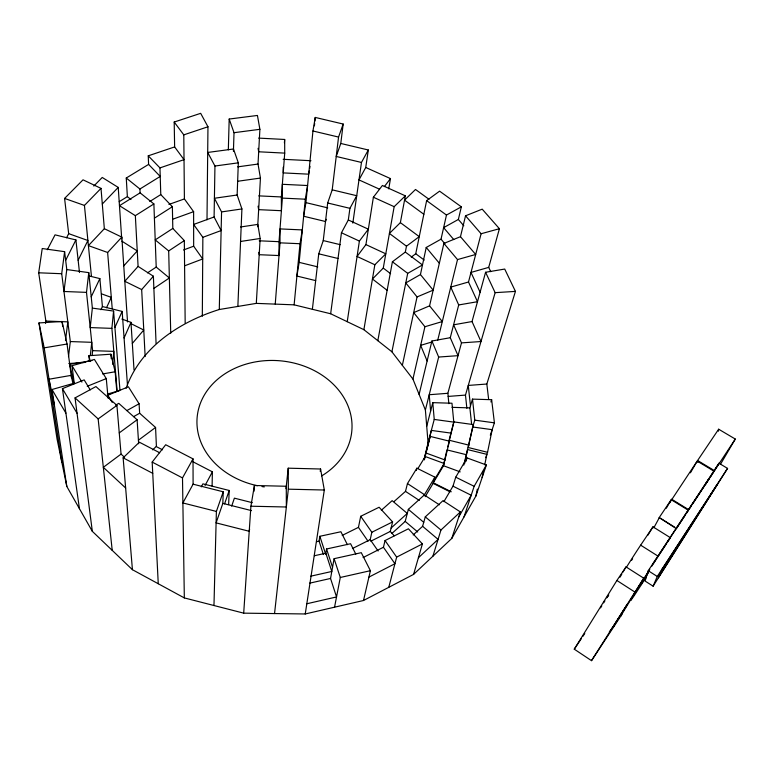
<?xml version="1.0" encoding="UTF-8"?>
<svg xmlns="http://www.w3.org/2000/svg" width="774" height="774" viewBox="0 0 774 774"><rect width="100%" height="100%" fill="white"/><g stroke="black" fill="none" stroke-linecap="round" stroke-linejoin="round"><path stroke-width="1.16" d="M202.324 316.247L202.856 237.328L193.635 224.46L214.098 216.981L214.949 166.023L207.693 152.449L233.496 149.005L238.324 162.83L237.144 195.009L241.914 208.941L237.86 306.436M206.997 219.797L207.964 126.772L200.669 113.333L174.198 122.04L174.634 146.925L184.028 159.657L159.957 167.9L148.25 155.826L174.634 146.925M212.105 486.12L212.386 471.83L192.078 461.314M126.143 388.287C140.268 347.574 179.674 321.8 219.284 309.513L221.567 211.912L214.408 198.26L237.144 195.009M213.972 605.529L216.391 511.43L223.231 491.79L193.094 484.185L182.877 502.955L216.391 511.43M228.33 149.866L229.191 119.051L257.432 115.452L259.89 129.316L258.023 164.059L260.441 178.068L257.694 226.734M233.419 151.317L234.019 132.693L229.191 119.051M249.605 529.01L249.218 531.274L216.101 522.876L222.844 503.381L223.231 491.79M228.64 504.58L229.201 490.474L202.923 483.847L201.288 486.875M219.284 309.513L256.3 303.379L260.161 238.479L257.819 224.402L240.55 226.985M443.918 501.629L452.983 486.159L455.731 477.171L467.041 457.927L486.372 464.99L475.913 496.018L451.784 538.423L413.587 574.385L363.509 600.498L305.246 613.966L243.694 613.153L250.911 506.215L254.423 485.501L286.274 486.256L286.351 506.999L250.911 506.215M254.017 491.277L254.423 485.501M284.406 142.967L284.668 139.465L258.651 138.101M258.071 206.184L258.651 209.657L281.407 210.712L281.388 196.954L284.716 153.117L284.668 139.465M258.816 252.372L259.193 254.704L279.027 255.555L279.027 241.682L282.384 198.105L282.346 184.299L307.588 185.528L305.304 199.199L299.151 262.367L296.897 276.047L315.666 280.604M275.244 304.114L280.014 242.843L280.004 228.911L302.315 229.917L300.012 243.723L294.12 304.84L330.653 313.76L363.886 329.676L391.905 351.802L412.929 379.067L425.39 410.017L428.07 442.863L424.21 459.021L430.16 436.401L449.433 441.18L443.512 465.755L433.295 482.802L451.261 491.78M112.588 364.206L113.817 351.377L92.628 350.651L86.504 292.369L88.768 272.632L66.787 269.555L64.61 251.666L42.231 248.522L38.7 272.796L45.869 321.055L45.55 323.397M117.126 390.967L111.891 328.369L113.585 311.061L92.358 308.11L88.768 272.632M326.241 219.313L325.496 221.499L303.64 216.246L305.914 202.633L312.948 130.99L315.25 117.435L343.172 124.043L340.783 143.461L336.226 156.454L361.468 162.453L368.308 149.992L340.783 143.461M314.418 125.852L314.66 123.443M314.892 121.044L315.25 117.435M92.135 355.285L92.628 350.651M286.022 488.617L288.228 468.183L320.581 469.005L324.316 490.019L305.246 613.966M90.365 355.121L91.758 342.311L70.318 341.557L61.707 273.725L64.61 251.666M92.358 308.11L90.21 327.586L111.891 328.369M274.547 613.559L288.325 489.178L288.228 468.183M312.377 309.3L318.743 253.824L323.251 240.569L327.673 202.991L332.21 189.843L338.557 137.066L343.172 124.043M718.417 431.195L718.649 429.212L735.3 439.052L720.575 464.119M68.489 356.65L70.318 341.557M614.885 624.541L609.332 631.865M65.49 340.599L67.822 321.858L45.869 321.055M66.787 269.555L63.961 291.488L86.504 292.369M330.653 313.76L341.45 232.771L348.319 219.961L349.925 208.332L356.737 195.716L332.21 189.843M42.512 345.591L42.831 343.259M352.828 223.106L361.468 162.453M320.233 471.395L320.581 469.005M379.483 189.175L358.981 179.907L365.744 167.474L368.308 149.992M347.226 321.694L359.388 241.082L368.347 229.191L348.319 219.961M323.426 554.532L319.082 541.132L319.846 536.295L340.908 531.748L347.381 544.664M365.928 244.603L385.8 253.814L374.848 264.756L357.066 256.455L365.928 244.603L373.378 197.235L382.404 185.479L405.344 195.832L400.371 222.631L389.419 233.438L406.476 246.2L405.324 252.072L392.408 261.767L377.828 340.686M309.271 170.812L308.71 174.169L283.216 172.902L283.197 167.242M309.648 168.568L310.026 166.323M355.788 554.087L350.583 543.735L326.56 548.989L325.68 554.223L319.846 536.295M363.886 329.676L374.848 264.756M388.742 188.856L390.483 178.601L365.744 167.474M387.135 290.308L372.449 278.998L383.265 268.094L394.159 206.677L405.344 195.832M306.823 603.759L336.535 596.947L330.546 578.459L334.107 558.683L361.284 552.675L370.398 570.69L363.509 600.498M334.552 607.193L340.289 577.481L334.107 558.683M391.905 351.802L407.704 273.357L422.488 264.96L405.324 252.072M368.047 541.21L358.449 527.365L360.713 516.297L379.115 507.251L392.602 521.908L390.27 531.448L370.823 541.2M482.134 477.577L483.547 470.611M484.737 464.806L486.865 454.357L467.612 449.588L464.594 463.587M487.552 452.297L492.158 429.667L472.682 426.987L468.251 447.517L487.552 452.297L485.762 457.666M411.246 257.142L415.744 253.737L426.638 200.63L439.593 191.168L461.352 206.842L458.363 219.458L443.628 227.653L453.757 239.563M475.913 496.018L477.326 489.129M402.345 365.347L417.051 296.935L405.769 282.936L420.437 274.557L426.222 247.477L441.025 239.176L446.472 215.046L461.352 206.842M463.79 465.106L473.407 424.597L453.864 421.907L448.852 441.093M378.109 551.011L370.204 539.633L371.849 532.26L360.713 516.297M443.212 466.306L446.675 451.058M447.817 446.821L453.864 421.907M412.929 379.067L424.926 326.725L442.302 321.568L429.58 305.846L443.889 243.413L460.472 236.689L465.542 215.801L482.202 209.154L499.414 228.717L488.713 267.378L490.755 271.703M427.461 446.685L431.35 430.412L450.681 433.063M424.384 459.882L430.16 436.401M419.111 394.421L431.911 341.005L450.274 337.706L458.701 304.956L450.758 287.096L468.502 281.997L481.109 233.738L465.542 215.801M368.917 577.104L394.933 563.724L383.44 547.257L385.055 540.552L408.401 528.787L422.401 543.929L413.587 574.385M437.726 340.212L457.511 259.58L443.889 243.413M425.39 410.017L438.664 357.046L431.911 341.005M394.014 501.581L405.499 491.374L407.453 483.566L416.905 468.193L434.882 477.161L433.14 483.363L425.168 496.666M426.716 426.29L432.792 402.644L451.968 403.235L453.796 422.12L434.233 419.431L432.792 402.644M416.315 470.466L416.905 468.193M391.847 533.518L405.208 521.405L408.343 509.36L424.297 494.983L434.882 477.161M388.771 587.321L396.656 557.116L422.401 543.929M428.07 442.863L434.233 419.431M448.852 403.66L447.865 393.298L461.488 342.882L453.593 324.819L472.034 321.549L485.588 272.264L504.725 269.062L515.445 291.392L486.836 384.03L488.646 399.403M413.21 534.94L422.604 526.31L425.284 516.868L443.028 500.643L460.385 511.943L451.784 538.423M466.857 408.275L465.474 395.088L495.137 292.659L485.588 272.264M471.618 424.171L469.876 407.888L472.498 399.113L491.645 399.713L494.412 422.846L490.329 435.201M648.244 570.728L645.11 581.071L653.121 586.189L727.56 468.396L718.969 463.249L648.244 570.728L657.271 576.456L653.121 586.189M432.898 556.206L440.957 530.016L460.385 511.943M472.682 426.987L474.781 420.147L472.498 399.113M465.958 461.381L467.041 457.927M490.929 401.977L491.645 399.713M463.994 516.955L474.152 486.314L486.372 464.99M231.668 506.167L234.387 498.156L252.353 502.694M224.576 503.884L229.201 490.474M124.072 337.967L130.98 322.361L121.886 319.052M658.277 577.839L662.031 569.383L717.701 483.789M662.544 568.629L658.838 576.92L716.627 485.472M114.9 327.479L122.157 311.409L102.41 306.552L99.865 278.601L88.613 275.844M106.522 307.723L111.301 297.38L101.539 293.849M100.93 309.735L102.41 306.552M91.216 296.81L99.865 278.601M78.135 260.248L87.907 240.511L68.673 233.642L64.59 198.425L83.021 179.829L101.007 188.382L104.345 228.698L88.41 245.619L107.634 252.488L112.24 308.865M65.664 260.306L75.91 239.93L55.041 234.851L47.32 249.75M66.574 237.763L68.673 233.642M205.11 485.395L212.386 471.83M653.798 527.858L659.342 517.642L676.36 528.661L685.261 515.136M666.327 508.228L671.222 499.723L688.434 510.298L686.528 513.201M669.423 503.139L697.21 461.091L714.112 471.269L692.691 503.835M243.694 613.153L184.328 597.915L182.5 477.926L193.026 458.876L165.694 444.74L152.178 462.097L158.254 583.741M690.427 472.817L697.21 461.091M458.74 517.003L471.192 495.234L452.983 486.159M607.561 596.831L608.712 594.858L606.768 597.867M620.013 577.181L621.822 574.095M623.022 572.044L626.031 566.897L643.765 578.217L620.767 615.988L621.841 614.479L591.51 660.667L574.269 649.173L616.888 580.481L626.031 566.897M647.819 535.289L652.985 526.833L670.41 537.707L667.198 542.593M433.933 480.548L444.16 463.471L425.265 456.544L417.873 468.589M648.389 572.692L640.659 584.815L647.819 573.041M600.566 607.871L601.804 605.868M603.672 602.869L604.91 600.866M705.501 484.35L708.055 480.277M705.917 483.721L709.119 478.613L653.121 563.743M709.971 477.597L718.969 463.249M591.51 660.667L643.765 578.217M657.271 576.456L727.56 468.396M657.078 557.986A35.981 0.677 -57.4 0 1 658.219 556.245L665.911 544.538M691.395 505.809L688.792 509.756L671.59 499.172M735.3 439.052L714.499 470.679L697.597 460.511L718.649 429.212M574.269 649.173L581.487 638.415M582.803 636.46L584.767 633.529M626.195 567.652A35.836 1.229 -57.4 0 1 640.649 545.167L652.985 526.833M659.003 517.883L671.222 499.723M384.359 186.602L390.483 178.601M132.325 343.443L143.77 330.014L130.787 323.542M145.144 356.572L141.671 289.573L153.387 276.221L138.091 266.411L135.344 215.656L119.467 205.691L140.113 192.852L139.92 189.011L126.259 178.02L148.598 164.398L148.25 155.826M138.091 266.411L124.798 281.291L141.671 289.573M123.753 265.869L137.25 250.94L121.866 241.14M107.634 252.488L121.818 237.134L104.345 228.698M102.294 204.007L118.229 187.414L102.236 177.459L93.818 186.05M91.458 276.463L84.434 205.429L101.007 188.382M152.701 449.887L156.155 446.521L162.521 449.82M184.328 597.915L132.431 569.703L123.134 457.831L139.368 442.206L159.667 452.751M418.395 557.754L438.084 539.362L422.604 526.31M391.102 528.032L407.288 513.423L392.147 500.662L381.33 510.25M646.038 577.501L634.564 595.109A35.981 0.677 -57.4 0 1 632.668 596.754A35.981 0.677 -57.4 0 1 649.802 569.277M406.476 246.2L419.256 236.641L400.371 222.631M138.42 440.213L155.564 427.451L139.649 413.248L139.078 403.767L128.426 386.787L107.838 395.243L112.211 402.374M132.431 569.703L92.329 531.341L75.049 397.894L95.928 386.574L116.913 405.402L121.054 454.106L103.329 467.312L125.64 487.997M119.254 432.889L137.114 419.779L118.79 403.37L115.645 405.112M112.22 550.372L98.143 418.908L116.913 405.402M153.871 288.402L169.361 277.972L156.213 267.069L153.881 203.949L140.113 192.852M147.486 272.864L156.213 267.069M170.735 333.217L168.684 250.931L184.328 240.608L172.815 228.446L172.37 206.706L160.779 194.593L159.957 167.9M172.815 228.446L155.206 239.892L168.684 250.931M154.403 218.181L172.37 206.706M135.344 215.656L153.881 203.949M149.788 201.501L160.779 194.593M119.206 201.685L127.371 196.625L126.259 178.02M139.92 189.011L160.218 176.433L148.598 164.398M133.602 416.644L139.649 413.248M126.849 410.597L139.078 403.767M363.103 557.551L383.44 547.257M352.451 548.534L370.204 539.633M371.849 532.26L392.602 521.908M342.214 535.395L358.449 527.365M429.58 305.846L413.684 312.628L424.926 326.725M417.051 296.935L433.179 290.144L420.437 274.557M87.259 386.294L106.27 378.592L94.418 359.436L72.001 365.705L74.246 383.178L51.993 389.506L66.816 486.478L92.329 531.341M79.441 508.673L62.433 388.635L84.163 379.889L90.248 389.912M184.589 265.821L202.711 258.961L193.664 246.2L193.616 211.679L184.405 198.928L183.786 134.86L174.198 122.04M183.506 249.992L193.664 246.2M202.856 237.328L221.132 230.555L214.098 216.981M172.621 219.255L193.616 211.679M168.906 204.442L184.405 198.928M183.786 134.86L207.964 126.772M432.037 341.924L420.659 345.359L427.122 360.974M107.276 394.13L119.602 390.56M488.713 267.378L470.998 272.429L480.103 292.214M457.511 259.58L475.691 254.482L460.472 236.689M481.109 233.738L499.414 228.717M309.581 583.18L330.546 578.459M340.289 577.481L370.398 570.69M310.645 576.204L331.804 571.473L325.854 553.207L314.36 555.732M316.74 541.645L319.082 541.132M107.509 394.411L109.86 393.995M102.623 373.948L115.162 371.762L110.876 354.211L88.904 355.701L89.484 361.042M458.701 304.956L477.49 301.705L468.502 281.997M91.903 360.549L69.708 364.361L74.004 383.807M67.057 344.024L62.055 321.491L38.981 322.932L44.186 347.855L67.057 344.024L71.46 377.731M240.559 241.469L260.161 238.479M221.567 211.912L241.914 208.941M237.647 181.271L260.441 178.068M237.686 166.855L258.023 164.059M214.949 166.023L238.324 162.83M234.019 132.693L259.89 129.316M447.865 393.298L429.222 394.73L430.605 411.139M448.146 396.423L465.474 395.088M486.836 384.03L468.27 385.433L470.466 405.915M438.664 357.046L458.034 355.663L450.274 337.706M68.799 363.538L80.361 362.745M82.663 362.59L84.976 362.426M461.488 342.882L480.983 341.528L472.034 321.549M495.137 292.659L515.445 291.392M288.325 489.178L324.316 490.019M452.026 407.337L469.876 407.888M256.3 303.379L294.12 304.84M38.7 272.796L61.707 273.725M280.014 242.843L300.012 243.723M259.232 240.811L279.027 241.682M258.709 195.87L281.388 196.954M282.384 198.105L305.304 199.199M284.716 153.117L258.69 151.781L258.081 148.327M283.178 159.309L310.964 160.721M474.781 420.147L494.412 422.846M312.948 130.99L338.557 137.066M327.673 202.991L349.925 208.332M305.914 202.633L327.692 207.858M323.251 240.569L340.231 244.671M318.743 253.824L338.025 258.487M299.151 262.367L317.766 266.885M449.665 440.367L468.986 445.156M446.937 449.887L466.045 454.628M222.844 503.381L251.492 510.617M64.59 198.425L84.434 205.429M426.174 453.08L445.156 460.037M443.512 465.755L460.201 471.879M373.378 197.235L394.159 206.677M341.45 232.771L359.388 241.082M455.731 477.171L474.152 486.314M433.14 483.363L450.033 491.809M152.178 462.097L182.5 477.926M123.134 457.831L152.739 473.34M660.357 518.27L674.599 527.113M640.649 545.167L658.219 556.245M616.888 580.481L634.728 591.955M407.453 483.566L424.404 494.625M424.297 494.983L439.371 504.822M405.499 491.374L419.315 500.42M428.97 199.247L415.503 189.475L404.541 200.137L423.842 214.272M426.638 200.63L446.472 215.046M415.744 253.737L424.22 260.074M392.408 261.767L407.704 273.357M383.265 268.094L390.589 273.677M127.371 196.625L130.961 199.537M425.284 516.868L440.957 530.016M408.343 509.36L423.736 522.305M405.208 521.405L417.689 531.97M75.049 397.894L98.143 418.908M121.054 454.106L124.575 457.328M390.27 531.448L394.237 535.772M458.363 219.458L463.81 225.776M441.025 239.176L444.876 243.742M426.222 247.477L439.342 263.237M385.055 540.552L396.656 557.116M72.001 365.705L81.918 382.085M62.433 388.635L77.032 413.2M51.993 389.506L65.906 413.152M326.56 548.989L332.549 567.323M88.904 355.701L90.258 361.535M73.153 384.475L71.15 375.371L49.023 379.221L54.267 404.425M66.816 486.478L57.063 439.071L38.981 322.932M44.186 347.855L61.881 462.484M697.597 460.511L697.867 462.426M62.055 321.491L62.694 326.251M75.91 239.93L79.49 272.525M106.27 378.592L108.108 398.194M110.876 354.211L111.263 358.72M115.162 371.762L116.826 391.567M113.585 311.061L119.931 389.941M122.157 311.409L127.478 385.171M121.818 237.134L127.536 321.926M118.229 187.414L121.712 238.827M130.98 322.361L134.018 369.875M137.114 419.779L138.652 443.754M155.564 427.451L156.416 446.53M153.387 276.221L156.077 343.511M184.328 240.608L185.17 323.068M193.026 458.876L193.094 484.185M257.432 485.714A77.642 63.555 4.8 0 1 204.752 394.353A77.642 63.555 4.8 0 1 323.513 376.154A77.642 63.555 4.8 0 1 321.703 475.875M264.302 486.914A77.642 63.555 4.8 0 1 261.989 486.565M651.66 566.375A35.981 0.677 -57.4 0 1 655.907 559.796M631.545 560.357A14.861 0.513 -57.4 0 1 632.6 558.722M627.395 604.204L612.292 628.207L627.395 604.204"/></g></svg>
